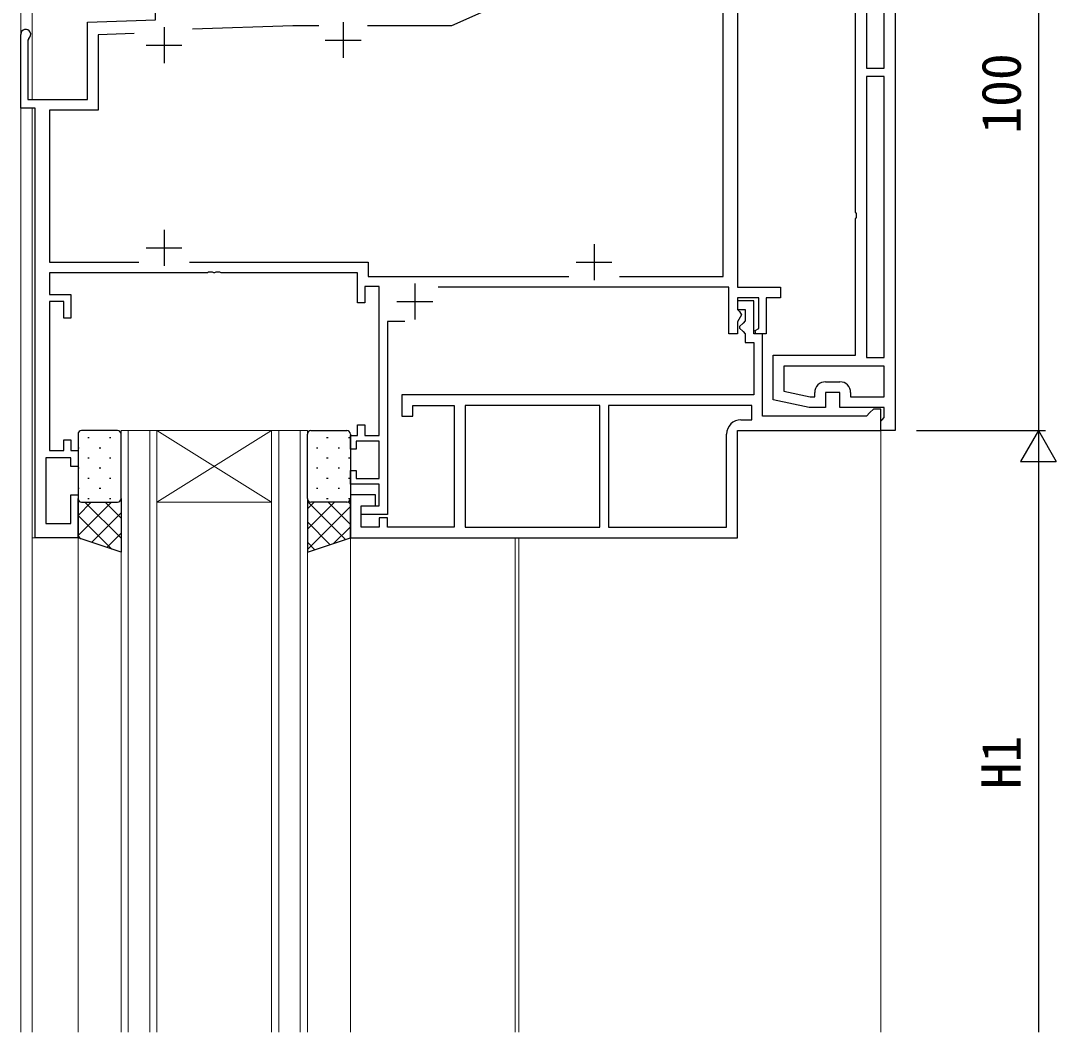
# Model space of a CAD drawing. Units: millimetres, scale not verified. Extents: x -437 to 438, y -681 to 679.
# Drawn here: x -214.9 to -70.4, y 272.1 to 413.3 of the extents above; entities that cross this region are included whole.
import ezdxf
from ezdxf.enums import TextEntityAlignment as Align

# ---------------------------------------------------------------- set-up
doc = ezdxf.new("R2010")
doc.units = ezdxf.units.MM
doc.header["$LTSCALE"] = 4
for name, color, linetype in [('0-2_YKK_11', 7, 'Continuous'), ('0-4_YKK_13', 4, 'Continuous'), ('0-6_YKK_D', 6, 'Continuous')]:
    doc.layers.add(name, color=color, linetype=linetype)
doc.layers.add('0-3_YKK_12', color=2, linetype='Continuous', lineweight=18)
doc.styles.add('ＭＳ ゴシック', font='')
doc.styles.get('ＭＳ ゴシック').set_extended_font_data('MS Gothic')

msp = doc.modelspace()

# ---------------------------------------------------------------- linework, layer by layer
at = {"layer": '0-2_YKK_11'}
for p, q in [((-194.886, 412.361), (-194.886, 407.361)), ((-169.886, 413.061), (-169.886, 408.061)), ((-172.386, 410.561), (-167.386, 410.561)), ((-197.386, 409.861), (-192.386, 409.861)), ((-194.886, 384.061), (-194.886, 379.061)), ((-197.386, 381.561), (-192.386, 381.561)), ((-134.886, 382.061), (-134.886, 377.061)), ((-137.386, 379.561), (-132.386, 379.561)), ((-159.886, 376.561), (-159.886, 371.561)), ((-162.386, 374.061), (-157.386, 374.061)), ((-102.586, 362.861), (-100.586, 362.861))]:
    msp.add_line(p, q, dxfattribs=at)
for points in [[(-92.886, 456.061), (-92.886, 356.061), (-94.886, 356.061), (-94.886, 357.361), (-94.686, 357.561), (-94.386, 357.861), (-94.386, 359.261), (-100.586, 359.261), (-100.586, 361.361), (-102.586, 361.361), (-102.586, 359.261), (-104.886, 359.261), (-109.886, 360.323), (-109.886, 366.561), (-98.386, 366.561), (-98.386, 385.602), (-98.266, 385.786), (-98.266, 386.335), (-98.386, 386.519), (-98.386, 445.561)], [(-114.886, 436.061), (-114.886, 376.061), (-108.886, 376.061), (-108.886, 374.561), (-110.886, 374.561), (-110.886, 369.561), (-112.305, 369.561), (-112.426, 370.011), (-111.886, 370.322), (-111.886, 374.561)], [(-131.353, 377.561), (-116.886, 377.561), (-116.886, 427.561), (-127.394, 427.561)], [(-213.766, 410.801), (-213.886, 410.561), (-213.886, 402.261), (-205.586, 402.261), (-205.586, 413.061), (-196.086, 413.392), (-196.086, 422.361)], [(-132.886, 422.088), (-132.886, 419.561), (-139.066, 419.561), (-154.766, 412.561), (-166.503, 412.561)], [(-173.268, 412.561), (-176.923, 412.561), (-190.899, 412.072)], [(-208.886, 371.761), (-208.886, 374.061), (-210.886, 374.061), (-210.886, 353.261), (-208.886, 353.261), (-208.886, 354.761), (-207.886, 354.761), (-207.886, 353.261), (-206.886, 353.261), (-206.886, 351.061), (-207.886, 351.061), (-207.886, 352.261), (-211.386, 352.261), (-211.386, 343.061), (-207.886, 343.061), (-207.886, 347.061), (-206.886, 347.061), (-206.886, 341.061), (-212.886, 341.061), (-212.886, 401.061), (-214.886, 401.061), (-214.886, 411.361)], [(-199.073, 411.487), (-204.086, 411.312), (-204.086, 400.761), (-210.886, 400.761), (-210.886, 379.561), (-198.418, 379.561)], [(-191.353, 379.561), (-166.386, 379.561), (-166.386, 377.561), (-138.418, 377.561)], [(-161.282, 371.261), (-163.686, 371.261), (-163.686, 344.361), (-167.386, 344.361), (-167.386, 345.561), (-164.886, 345.561), (-164.886, 348.561), (-168.886, 348.561), (-168.886, 350.461), (-168.086, 350.461), (-168.086, 349.361), (-164.886, 349.361), (-164.886, 354.561), (-168.086, 354.561), (-168.086, 353.461), (-168.886, 353.461), (-168.886, 355.361), (-167.886, 355.361), (-167.886, 356.861), (-166.886, 356.861), (-166.886, 355.361), (-164.886, 355.361), (-164.886, 376.161), (-166.886, 376.161), (-166.886, 373.861), (-167.886, 373.861), (-167.886, 378.061), (-186.927, 378.061), (-187.111, 378.181), (-187.661, 378.181), (-187.844, 378.061), (-187.927, 378.061), (-188.111, 378.181), (-188.661, 378.181), (-188.844, 378.061), (-210.886, 378.061), (-210.886, 375.061), (-207.886, 375.061), (-207.886, 371.761), (-208.886, 371.761)], [(-111.886, 374.561), (-114.886, 374.561), (-114.886, 372.961), (-114.586, 372.661), (-114.326, 372.211), (-114.886, 371.241), (-114.886, 369.561), (-116.086, 369.561), (-116.086, 376.061), (-156.613, 376.061)], [(-94.386, 365.061), (-108.386, 365.061), (-108.386, 361.538), (-104.728, 360.761), (-104.086, 360.761), (-104.086, 361.361)], [(-99.086, 361.361), (-99.086, 360.761), (-94.386, 360.761), (-94.386, 365.061)], [(-112.886, 359.561), (-132.886, 359.561), (-132.886, 342.561), (-116.386, 342.561), (-116.386, 355.561)], [(-114.386, 357.561), (-112.886, 357.561), (-112.886, 359.561)]]:
    msp.add_lwpolyline(points, dxfattribs=at)
for points in [[(-96.886, 445.861), (-96.886, 406.661), (-94.386, 406.661), (-94.386, 445.861)], [(-96.886, 405.461), (-96.886, 366.261), (-94.386, 366.261), (-94.386, 405.461)], [(-168.886, 341.061), (-114.886, 341.061), (-114.886, 356.061), (-94.886, 356.061), (-94.886, 359.061), (-95.886, 359.061), (-96.386, 358.561), (-96.886, 358.061), (-111.386, 358.061), (-111.386, 369.561), (-112.586, 369.561), (-112.586, 374.161), (-114.886, 374.161), (-114.886, 372.961), (-113.786, 372.961), (-113.786, 371.361), (-114.086, 371.061), (-114.586, 370.561), (-114.586, 370.361), (-114.086, 369.861), (-113.786, 369.561), (-113.786, 368.361), (-112.586, 368.361), (-112.586, 361.061), (-161.686, 361.061), (-161.686, 358.061), (-160.186, 358.061), (-160.186, 359.561), (-154.386, 359.561), (-154.386, 342.561), (-163.686, 342.561), (-163.686, 343.861), (-164.886, 343.861), (-164.886, 342.561), (-167.386, 342.561), (-167.386, 345.561), (-165.386, 345.561), (-165.386, 347.061), (-168.886, 347.061)], [(-134.086, 359.561), (-152.886, 359.561), (-152.886, 342.561), (-134.086, 342.561)]]:
    msp.add_lwpolyline(points, close=True, dxfattribs=at)
for centre, radius, start, end in [((-214.186, 411.361), 0.7, 306.86989, 180), ((-102.586, 361.361), 1.5, 90.00001, 179.99999), ((-100.586, 361.361), 1.5, 0.00001, 89.99999), ((-114.386, 355.561), 2, 90.00001, 179.99999)]:
    msp.add_arc(centre, radius, start, end, dxfattribs=at)
at = {"layer": '0-3_YKK_12'}
for p, q in [((-214.886, 537.558), (-214.886, 272.062)), ((-213.288, 537.558), (-213.287, 402.261)), ((-213.287, 401.061), (-213.287, 375.061)), ((-213.286, 401.061), (-213.286, 272.062)), ((-200.886, 356.061), (-200.886, 272.062)), ((-199.886, 356.061), (-199.886, 272.062)), ((-196.886, 356.061), (-196.886, 272.062)), ((-195.886, 356.061), (-195.886, 272.062)), ((-195.886, 346.061), (-179.886, 356.061)), ((-195.886, 356.061), (-179.886, 346.061)), ((-179.886, 356.061), (-179.886, 272.062)), ((-178.886, 356.061), (-178.886, 272.062)), ((-175.886, 356.061), (-175.886, 272.062)), ((-195.886, 346.061), (-179.886, 346.061)), ((-213.286, 341.061), (-212.586, 341.061)), ((-207.386, 341.061), (-206.886, 341.061)), ((-206.886, 272.062), (-206.886, 341.061)), ((-145.886, 341.061), (-145.886, 272.062)), ((-145.386, 341.061), (-145.386, 272.062))]:
    msp.add_line(p, q, dxfattribs=at)
for points in [[(-200.886, 356.061), (-174.886, 356.061), (-174.886, 272.062)], [(-94.886, 272.062), (-94.886, 356.061), (-95.386, 356.061)], [(-168.386, 341.061), (-168.886, 341.061), (-168.886, 272.062)]]:
    msp.add_lwpolyline(points, dxfattribs=at)
at = {"layer": '0-4_YKK_13'}
for p, q in [((-206.886, 355.561), (-206.886, 346.561)), ((-201.386, 356.061), (-206.386, 356.061)), ((-200.886, 346.561), (-200.886, 355.561)), ((-174.886, 346.561), (-174.886, 355.561)), ((-174.386, 356.061), (-169.386, 356.061)), ((-168.886, 355.561), (-168.886, 346.561)), ((-205.531, 355.076), (-205.331, 355.076)), ((-202.501, 355.076), (-202.301, 355.076)), ((-172.201, 355.076), (-172.001, 355.076)), ((-169.171, 355.076), (-168.971, 355.076)), ((-206.886, 353.661), (-206.746, 353.661)), ((-203.916, 353.661), (-203.716, 353.661)), ((-173.616, 353.661), (-173.416, 353.661)), ((-170.586, 353.661), (-170.386, 353.661)), ((-205.531, 352.246), (-205.331, 352.246)), ((-202.501, 352.246), (-202.301, 352.246)), ((-172.201, 352.246), (-172.001, 352.246)), ((-169.171, 352.246), (-168.971, 352.246)), ((-206.886, 350.831), (-206.746, 350.831)), ((-203.916, 350.831), (-203.716, 350.831)), ((-173.616, 350.831), (-173.416, 350.831)), ((-170.586, 350.831), (-170.386, 350.831)), ((-205.531, 349.416), (-205.331, 349.416)), ((-202.501, 349.416), (-202.301, 349.416)), ((-172.201, 349.416), (-172.001, 349.416)), ((-169.171, 349.416), (-168.971, 349.416)), ((-206.886, 348.001), (-206.746, 348.001)), ((-203.916, 348.001), (-203.716, 348.001)), ((-173.616, 348.001), (-173.416, 348.001)), ((-170.586, 348.001), (-170.386, 348.001)), ((-206.886, 341.061), (-206.886, 346.561)), ((-206.886, 344.22), (-205.045, 346.061)), ((-206.886, 341.392), (-202.217, 346.061)), ((-206.386, 346.061), (-201.386, 346.061)), ((-200.886, 341.018), (-205.928, 346.061)), ((-205.531, 346.586), (-205.331, 346.586)), ((-200.886, 343.847), (-203.1, 346.061)), ((-202.501, 346.586), (-202.301, 346.586)), ((-169.583, 340.828), (-174.886, 346.131)), ((-174.886, 345.107), (-173.932, 346.061)), ((-174.886, 342.279), (-171.104, 346.061)), ((-174.886, 339.45), (-168.886, 345.45)), ((-169.386, 346.061), (-174.386, 346.061)), ((-172.201, 346.586), (-172.001, 346.586)), ((-168.886, 342.959), (-171.987, 346.061)), ((-168.886, 345.788), (-169.196, 346.098)), ((-169.171, 346.586), (-168.971, 346.586)), ((-168.886, 341.061), (-168.886, 346.561)), ((-202.192, 339.496), (-206.886, 344.19)), ((-205.013, 340.436), (-200.886, 344.563)), ((-171.704, 340.121), (-174.886, 343.302)), ((-171.228, 340.28), (-168.886, 342.622)), ((-206.435, 340.91), (-206.886, 341.361)), ((-202.891, 339.729), (-200.886, 341.735)), ((-173.826, 339.414), (-174.886, 340.474))]:
    msp.add_line(p, q, dxfattribs=at)
for points in [[(-200.886, 346.561), (-200.886, 339.061), (-206.886, 341.061)], [(-174.886, 346.561), (-174.886, 339.061), (-168.886, 341.061)]]:
    msp.add_lwpolyline(points, dxfattribs=at)
for centre, start, end in [((-206.386, 355.561), 90, 180), ((-201.386, 355.561), 0, 90), ((-174.386, 355.561), 90, 180), ((-169.386, 355.561), 0, 90), ((-206.386, 346.561), 180, 270), ((-201.386, 346.561), 270, 0), ((-174.386, 346.561), 180, 270), ((-169.386, 346.561), 270, 0)]:
    msp.add_arc(centre, 0.5, start, end, dxfattribs=at)
at = {"layer": '0-6_YKK_D'}
for p, q in [((-72.886, 456.061), (-72.886, 356.061)), ((-89.886, 356.061), (-71.886, 356.061)), ((-89.886, 356.061), (-71.886, 356.061)), ((-72.886, 356.061), (-75.386, 351.73)), ((-72.886, 356.061), (-70.386, 351.73)), ((-72.886, 356.061), (-72.886, 347.4)), ((-75.386, 351.73), (-70.386, 351.73)), ((-72.886, 351.061), (-72.886, 272.062))]:
    msp.add_line(p, q, dxfattribs=at)

# ---------------------------------------------------------------- texts
at = {"layer": '0-6_YKK_D', "style": 'ＭＳ ゴシック'}
for s, p in [('100', (-73.686, 397.495)), ('H1', (-73.686, 305.979))]:
    msp.add_text(s, height=5.499, rotation=90, dxfattribs=at).set_placement(p, align=Align.BOTTOM_LEFT)

doc.saveas('drawing.dxf')
